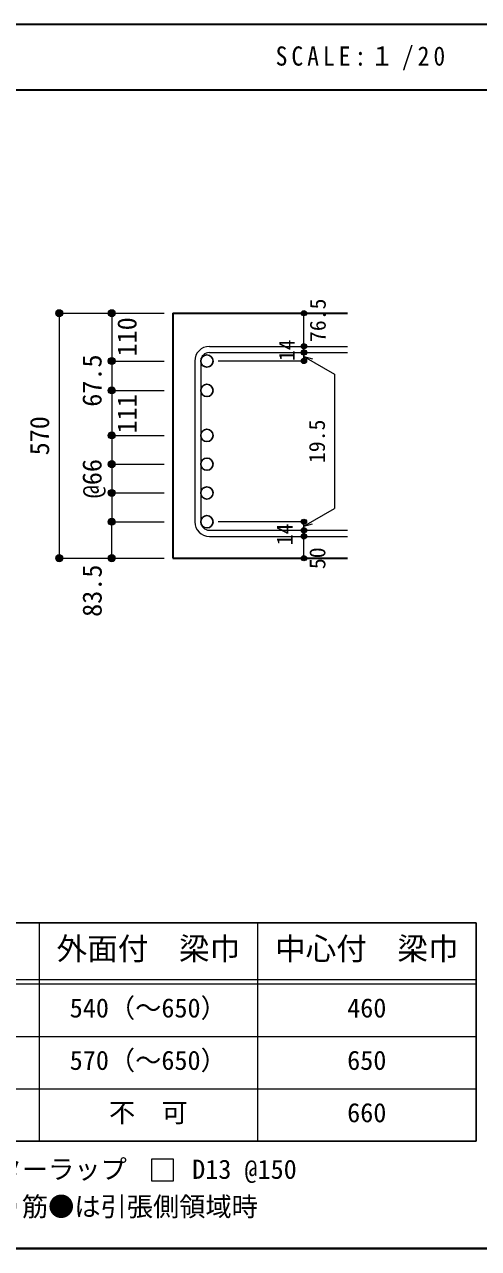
# Model space of a CAD drawing. Units: millimetres at full size, sheet at 1:20; details may follow other scales. Extents: x -3982 to 3969, y -2803 to 2801.
# Drawn here: x 1373 to 2412, y -2803 to 2 of the extents above; entities that cross this region are included whole.
import ezdxf
from ezdxf.enums import TextEntityAlignment as Align

# ---------------------------------------------------------------- set-up
doc = ezdxf.new("R2010")
doc.units = ezdxf.units.MM
doc.header["$LTSCALE"] = 20
doc.header["$PDMODE"] = 32
doc.header["$PDSIZE"] = 12
for name, color, linetype, lineweight in [('6-1_躯体線', 2, 'Continuous', 35), ('6-5_梁主筋', 7, 'Continuous', 18), ('6-6_S.T.P.', 7, 'Continuous', 18), ('6-7_文字', 7, 'Continuous', 18), ('6-D_寸法', 4, 'Continuous', 9), ('6-E_枠', 7, 'Continuous', 18), ('F-0_枠', 6, 'Continuous', 40)]:
    doc.layers.add(name, color=color, linetype=linetype, lineweight=lineweight)
doc.styles.add('ＭＳ ゴシック', font='')
doc.styles.get('ＭＳ ゴシック').set_extended_font_data('MS Gothic')

msp = doc.modelspace()

# ---------------------------------------------------------------- linework, layer by layer
at = {"layer": '6-1_躯体線'}
for p, q in [((1712.96, -659.67), (2112.96, -659.67)), ((1712.96, -659.67), (1712.96, -1221.17)), ((1712.96, -1221.17), (2112.96, -1221.17))]:
    msp.add_line(p, q, dxfattribs=at)
at = {"layer": '6-5_梁主筋', "color": 3, "lineweight": 25}
for centre in [(1790.96, -769.28), (1790.96, -836.67), (1790.96, -939.67), (1790.96, -1005.67), (1790.96, -1071.67), (1790.96, -1137.67)]:
    msp.add_circle(centre, 14, dxfattribs=at)
at = {"layer": '6-6_S.T.P.'}
for p, q in [((1796.46, -735.78), (2112.96, -735.78)), ((1796.46, -749.78), (2112.96, -749.78)), ((1762.96, -769.28), (1762.96, -1137.67)), ((1776.96, -769.28), (1776.96, -1137.67)), ((1796.46, -1157.17), (2112.96, -1157.17)), ((1796.46, -1171.17), (2112.96, -1171.17))]:
    msp.add_line(p, q, dxfattribs=at)
for centre, radius, start, end in [((1796.46, -769.28), 33.5, 90, 180), ((1796.46, -769.28), 19.5, 90, 180), ((1796.46, -1137.67), 33.5, 180, 270), ((1796.46, -1137.67), 19.5, 180, 270)]:
    msp.add_arc(centre, radius, start, end, dxfattribs=at)
at = {"layer": '6-7_文字'}
msp.add_lwpolyline([(1664.32, -2648.07), (1714.32, -2648.07), (1714.32, -2598.07), (1664.32, -2598.07)], close=True, dxfattribs=at)
at = {"layer": '6-D_寸法'}
for p, q in [((1452.96, -659.67), (1452.96, -1221.17)), ((1572.96, -659.67), (1572.96, -769.28)), ((2012.96, -735.21), (2012.96, -659.67)), ((2012.96, -749.78), (2012.96, -735.78)), ((1572.96, -769.28), (1692.96, -769.28)), ((1572.96, -769.28), (1572.96, -836.67)), ((2012.96, -769.28), (1816.87, -769.28)), ((2012.96, -758.96), (2083.02, -799.41)), ((2012.96, -758.96), (2032.28, -764.13)), ((2083.02, -799.41), (2083.02, -1106.97)), ((1572.96, -836.67), (1692.96, -836.67)), ((1572.96, -836.67), (1572.96, -939.67)), ((1572.96, -939.67), (1692.96, -939.67)), ((1572.96, -939.67), (1572.96, -1005.67)), ((1572.96, -1005.67), (1692.96, -1005.67)), ((1572.96, -1005.67), (1572.96, -1071.67)), ((1572.96, -1071.67), (1692.96, -1071.67)), ((1572.96, -1071.67), (1572.96, -1137.67)), ((2012.96, -1147.42), (2083.02, -1106.97)), ((1572.96, -1137.67), (1692.96, -1137.67)), ((1572.96, -1221.17), (1572.96, -1137.67)), ((2012.96, -1137.67), (1816.87, -1137.67)), ((2012.96, -1157.17), (2012.96, -1137.67)), ((2012.96, -1147.42), (2032.28, -1142.25)), ((2012.96, -1171.17), (2012.96, -1157.17)), ((2012.96, -1221.17), (2012.96, -1171.17)), ((1452.96, -1221.17), (1562.82, -1221.17)), ((1452.96, -1221.17), (1572.96, -1221.17)), ((1572.96, -1221.17), (1692.96, -1221.17))]:
    msp.add_line(p, q, dxfattribs=at)
for points in [[(1452.96, -659.67), (1572.96, -659.67), (1692.96, -659.67)], [(2012.96, -749.21), (2012.96, -769.28), (2012.96, -749.21)]]:
    msp.add_lwpolyline(points, dxfattribs=at)
for centre, radius in [((1452.96, -659.67), 8), ((1452.96, -659.67), 7.2), ((1452.96, -659.67), 6.4), ((1452.96, -659.67), 5.6), ((1452.96, -659.67), 4.8), ((1452.96, -659.67), 4), ((1452.96, -659.67), 3.2), ((1452.96, -659.67), 2.4), ((1452.96, -659.67), 1.6), ((1452.96, -659.67), 0.8), ((1572.96, -659.67), 8), ((1572.96, -659.67), 7.2), ((1572.96, -659.67), 6.4), ((1572.96, -659.67), 5.6), ((1572.96, -659.67), 4.8), ((1572.96, -659.67), 4), ((1572.96, -659.67), 3.2), ((1572.96, -659.67), 2.4), ((1572.96, -659.67), 1.6), ((1572.96, -659.67), 0.8), ((2012.96, -659.67), 4), ((2012.96, -659.67), 3.6), ((2012.96, -659.67), 3.2), ((2012.96, -659.67), 2.8), ((2012.96, -659.67), 2.4), ((2012.96, -659.67), 2), ((2012.96, -659.67), 1.6), ((2012.96, -659.67), 1.2), ((2012.96, -659.67), 0.8), ((2012.96, -659.67), 0.4), ((2012.96, -735.78), 4), ((2012.96, -749.78), 4), ((2012.96, -735.78), 3.6), ((2012.96, -749.78), 3.6), ((2012.96, -735.78), 3.2), ((2012.96, -749.78), 3.2), ((2012.96, -735.78), 2.8), ((2012.96, -749.78), 2.8), ((2012.96, -735.78), 2.4), ((2012.96, -749.78), 2.4), ((2012.96, -735.78), 2), ((2012.96, -749.78), 2), ((2012.96, -735.78), 1.6), ((2012.96, -749.78), 1.6), ((2012.96, -735.78), 1.2), ((2012.96, -749.78), 1.2), ((2012.96, -735.78), 0.8), ((2012.96, -749.78), 0.8), ((2012.96, -735.78), 0.4), ((2012.96, -749.78), 0.4), ((1572.96, -769.28), 8), ((1572.96, -769.28), 7.2), ((1572.96, -769.28), 6.4), ((1572.96, -769.28), 5.6), ((1572.96, -769.28), 4.8), ((1572.96, -769.28), 4), ((1572.96, -769.28), 3.2), ((1572.96, -769.28), 2.4), ((1572.96, -769.28), 1.6), ((1572.96, -769.28), 0.8), ((2012.96, -769.28), 4), ((2012.96, -769.28), 3.6), ((2012.96, -769.28), 3.2), ((2012.96, -769.28), 2.8), ((2012.96, -769.28), 2.4), ((2012.96, -769.28), 2), ((2012.96, -769.28), 1.6), ((2012.96, -769.28), 1.2), ((2012.96, -769.28), 0.8), ((2012.96, -769.28), 0.4), ((1572.96, -836.67), 8), ((1572.96, -836.67), 7.2), ((1572.96, -836.67), 6.4), ((1572.96, -836.67), 5.6), ((1572.96, -836.67), 4.8), ((1572.96, -836.67), 4), ((1572.96, -836.67), 3.2), ((1572.96, -836.67), 2.4), ((1572.96, -836.67), 1.6), ((1572.96, -836.67), 0.8), ((1572.96, -939.67), 8), ((1572.96, -939.67), 7.2), ((1572.96, -939.67), 6.4), ((1572.96, -939.67), 5.6), ((1572.96, -939.67), 4.8), ((1572.96, -939.67), 4), ((1572.96, -939.67), 3.2), ((1572.96, -939.67), 2.4), ((1572.96, -939.67), 1.6), ((1572.96, -939.67), 0.8), ((1572.96, -1005.67), 8), ((1572.96, -1005.67), 7.2), ((1572.96, -1005.67), 6.4), ((1572.96, -1005.67), 5.6), ((1572.96, -1005.67), 4.8), ((1572.96, -1005.67), 4), ((1572.96, -1005.67), 3.2), ((1572.96, -1005.67), 2.4), ((1572.96, -1005.67), 1.6), ((1572.96, -1005.67), 0.8), ((1572.96, -1071.67), 8), ((1572.96, -1071.67), 7.2), ((1572.96, -1071.67), 6.4), ((1572.96, -1071.67), 5.6), ((1572.96, -1071.67), 4.8), ((1572.96, -1071.67), 4), ((1572.96, -1071.67), 3.2), ((1572.96, -1071.67), 2.4), ((1572.96, -1071.67), 1.6), ((1572.96, -1071.67), 0.8), ((1572.96, -1137.67), 8), ((1572.96, -1137.67), 7.2), ((1572.96, -1137.67), 6.4), ((1572.96, -1137.67), 5.6), ((1572.96, -1137.67), 4.8), ((1572.96, -1137.67), 4), ((1572.96, -1137.67), 3.2), ((1572.96, -1137.67), 2.4), ((1572.96, -1137.67), 1.6), ((1572.96, -1137.67), 0.8), ((2012.96, -1137.67), 4), ((2012.96, -1137.67), 3.6), ((2012.96, -1137.67), 3.2), ((2012.96, -1137.67), 2.8), ((2012.96, -1137.67), 2.4), ((2012.96, -1137.67), 2), ((2012.96, -1137.67), 1.6), ((2012.96, -1137.67), 1.2), ((2012.96, -1137.67), 0.8), ((2012.96, -1137.67), 0.4), ((2012.96, -1157.17), 4), ((2012.96, -1171.17), 4), ((2012.96, -1157.17), 3.6), ((2012.96, -1171.17), 3.6), ((2012.96, -1157.17), 3.2), ((2012.96, -1171.17), 3.2), ((2012.96, -1157.17), 2.8), ((2012.96, -1171.17), 2.8), ((2012.96, -1157.17), 2.4), ((2012.96, -1171.17), 2.4), ((2012.96, -1157.17), 2), ((2012.96, -1171.17), 2), ((2012.96, -1157.17), 1.6), ((2012.96, -1171.17), 1.6), ((2012.96, -1157.17), 1.2), ((2012.96, -1171.17), 1.2), ((2012.96, -1157.17), 0.8), ((2012.96, -1171.17), 0.8), ((2012.96, -1157.17), 0.4), ((2012.96, -1171.17), 0.4), ((1452.96, -1221.17), 8), ((1452.96, -1221.17), 7.2), ((1452.96, -1221.17), 6.4), ((1452.96, -1221.17), 5.6), ((1452.96, -1221.17), 4.8), ((1452.96, -1221.17), 4), ((1452.96, -1221.17), 3.2), ((1452.96, -1221.17), 2.4), ((1452.96, -1221.17), 1.6), ((1452.96, -1221.17), 0.8), ((1572.96, -1221.17), 8), ((1572.96, -1221.17), 7.2), ((1572.96, -1221.17), 6.4), ((1572.96, -1221.17), 5.6), ((1572.96, -1221.17), 4.8), ((1572.96, -1221.17), 4), ((1572.96, -1221.17), 3.2), ((1572.96, -1221.17), 2.4), ((1572.96, -1221.17), 1.6), ((1572.96, -1221.17), 0.8), ((2012.96, -1221.17), 4), ((2012.96, -1221.17), 3.6), ((2012.96, -1221.17), 3.2), ((2012.96, -1221.17), 2.8), ((2012.96, -1221.17), 2.4), ((2012.96, -1221.17), 2), ((2012.96, -1221.17), 1.6), ((2012.96, -1221.17), 1.2), ((2012.96, -1221.17), 0.8), ((2012.96, -1221.17), 0.4)]:
    msp.add_circle(centre, radius, dxfattribs=at)
at = {"layer": '6-D_寸法', "color": 7}
for p in [(1452.96, -659.67), (1572.96, -659.67), (2012.96, -659.67), (2012.96, -735.78), (2012.96, -749.78), (1572.96, -769.28), (2012.96, -769.28), (1572.96, -836.67), (1572.96, -939.67), (1572.96, -1005.67), (1572.96, -1071.67), (1572.96, -1137.67), (1572.96, -1137.67), (2012.96, -1137.67), (2012.96, -1157.17), (2012.96, -1171.17), (1452.96, -1221.17), (1572.96, -1221.17), (2012.96, -1221.17)]:
    msp.add_point(p, dxfattribs=at)
at = {"layer": '6-E_枠', "color": 3, "lineweight": 25}
for p, q in [((965.14, -2056.95), (2406.83, -2056.95)), ((2406.83, -2056.95), (2406.83, -2556.95)), ((965.14, -2556.95), (2406.83, -2556.95))]:
    msp.add_line(p, q, dxfattribs=at)
at = {"layer": '6-E_枠'}
for p, q in [((1406.83, -2056.95), (1406.83, -2556.95)), ((1906.83, -2056.95), (1906.83, -2556.95)), ((965.14, -2186.95), (2406.83, -2186.95)), ((965.14, -2196.95), (2406.83, -2196.95)), ((965.14, -2316.95), (2406.83, -2316.95)), ((965.14, -2436.95), (2406.83, -2436.95))]:
    msp.add_line(p, q, dxfattribs=at)
at = {"layer": 'F-0_枠', "color": 2, "lineweight": 35}
for p, q in [((2482.4, 1.97), (-3981.92, 1.97)), ((-3981.92, -148.03), (2482.4, -148.03))]:
    msp.add_line(p, q, dxfattribs=at)
at = {"layer": 'F-0_枠'}
msp.add_line((3969.4, -2803.15), (-3981.92, -2803.15), dxfattribs=at)

# ---------------------------------------------------------------- texts
at = {"layer": '6-7_文字', "color": 2, "style": 'ＭＳ ゴシック'}
for s, p in [('外面付\u3000梁巾', (1446.83, -2156.95)), ('中心付\u3000梁巾', (1946.83, -2156.95))]:
    msp.add_text(s, height=51.32, dxfattribs=at).set_placement(p, align=Align.BOTTOM_LEFT)
at = {"layer": '6-7_文字', "style": 'ＭＳ ゴシック'}
for s, p in [('540（～650）', (1476.83, -2286.95)), ('460', (2111.83, -2286.95)), ('570（～650）', (1476.83, -2406.95)), ('650', (2111.83, -2406.95)), ('不\u3000可', (1566.83, -2526.95)), ('660', (2111.83, -2526.95)), ('※ 基礎梁スターラップ     D13 @150', (977.51, -2656.67)), ('※ 柱型立上り筋●は引張側領域時', (977.51, -2742.34))]:
    msp.add_text(s, height=43.99, dxfattribs=at).set_placement(p, align=Align.BOTTOM_LEFT)
at = {"layer": '6-7_文字', "color": 2, "insert": (1948.17, -103.03), "char_height": 43.99, "attachment_point": 7, "style": 'ＭＳ ゴシック'}
msp.add_mtext('\\T1.34;\\W0.9;SCALE:１/20', dxfattribs=at)
at = {"layer": '6-D_寸法', "style": 'ＭＳ ゴシック'}
for s, height, p in [('76.5', 36.66, (2073.78, -725.8)), ('110', 43.99, (1642.96, -758.73)), ('14', 36.66, (2002.96, -769.67)), ('67.5', 43.99, (1562.96, -873.98)), ('111', 43.99, (1642.96, -935.17)), ('570', 43.99, (1442.96, -985.42)), ('19.5', 36.66, (2071.94, -1003.19)), ('@66', 43.99, (1562.96, -1083.67)), ('14', 36.66, (1998.04, -1191.59)), ('50', 36.66, (2072.96, -1246.17)), ('83.5', 43.99, (1563.27, -1355.6))]:
    msp.add_text(s, height=height, rotation=90, dxfattribs=at).set_placement(p, align=Align.BOTTOM_LEFT)

doc.saveas('drawing.dxf')
